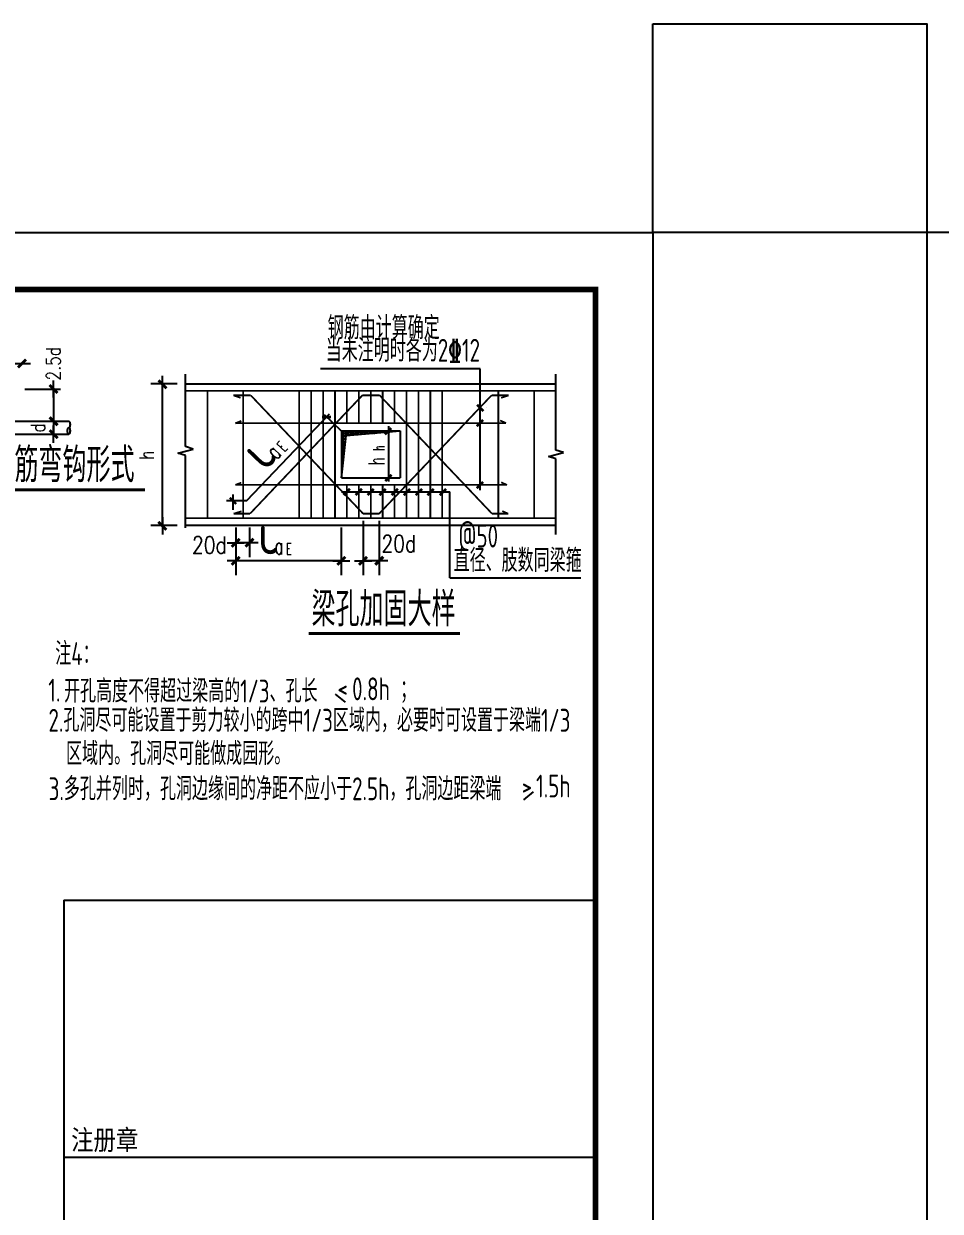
# Model space of a CAD drawing. Extents: x 250899 to 650964, y 268083 to 317384.
# Drawn here: x 432480 to 448509, y 296609 to 317384 of the extents above; entities that cross this region are included whole.
import ezdxf

# ---------------------------------------------------------------- set-up
doc = ezdxf.new("R2010")
doc.units = 0
doc.header["$LTSCALE"] = 1000
doc.header["$MEASUREMENT"] = 0
for name, color, linetype in [('14', 14, 'Continuous'), ('_0', 7, 'Continuous'), ('BAR-TEXT', 7, 'Continuous'), ('OTHER', 7, 'Continuous'), ('PUB_DIM', 3, 'Continuous'), ('PUB_TEXT', 7, 'Continuous'), ('PUB_TITLE', 4, 'Continuous'), ('S-PUB-TAB', 4, 'Continuous'), ('SLABSTEE', 7, 'Continuous')]:
    doc.layers.add(name, color=color, linetype=linetype)
doc.styles.add('DIM_FONT', font='SIMPLEX.shx', dxfattribs={"width": 0.8})
doc.styles.add('HZ', font='txt', dxfattribs={"width": 0.8, "bigfont": 'hztxt'})
doc.styles.add('HZTXT', font='txt.shx', dxfattribs={"bigfont": 'hztxt.shx'})
doc.styles.add('simplex', font='SIMPLEX.shx', dxfattribs={"width": 0.5})
doc.styles.add('TSSD_Rein', font='tssdeng.shx', dxfattribs={"width": 0.7, "bigfont": 'hztxt.shx'})
doc.styles.add('宋体', font='SimSun.ttf', dxfattribs={"width": 0.7})
doc.dimstyles.new('AXIS', dxfattribs={"dimtxt": 300, "dimasz": 1, "dimexe": 250, "dimexo": 300, "dimgap": 150, "dimtad": 1, "dimdec": 0, "dimzin": 0, "dimdsep": 46, "dimtxsty": 'DIM_FONT', "dimblk": '_DIMX', "dimcen": 0.9, "dimse1": 1, "dimse2": 1, "dimclrt": 7, "dimadec": 0, "dimazin": 0, "dimtfac": 1, "dimtdec": 0, "dimtix": 1, "dimtmove": 2, "dimatfit": 3, "dimldrblk": '_DIMX', "dimfxl": 1, "dimtolj": 1, "dimtzin": 0, "dimarcsym": 0})
doc.dimstyles.new('DIMN', dxfattribs={"dimtxt": 300, "dimasz": 1, "dimexe": 250, "dimexo": 300, "dimgap": 150, "dimtad": 1, "dimdec": 0, "dimzin": 0, "dimdsep": 46, "dimtxsty": 'DIM_FONT', "dimblk": '_DIMX', "dimcen": 0.9, "dimclrt": 7, "dimadec": 0, "dimazin": 0, "dimtfac": 1, "dimtdec": 0, "dimtix": 1, "dimtmove": 2, "dimatfit": 3, "dimldrblk": '_DIMX', "dimfxl": 1, "dimtolj": 1, "dimtzin": 0, "dimarcsym": 0})

# ---------------------------------------------------------------- blocks, each defined once
blk = doc.blocks.new('_DIMX')
blk.add_line((-150, 0), (150, 0))
at = {"const_width": 50}
blk.add_lwpolyline([(-70, -70), (70, 70)], dxfattribs=at)
blk = doc.blocks.new('*D119')
at = {"layer": 'Defpoints', "color": 0, "transparency": 16777216}
for p in [(434002, 310429), (433002, 310204), (434002, 310204)]:
    blk.add_point(p, dxfattribs=at)
at = {"layer": 'PUB_DIM', "color": 0, "lineweight": -2, "transparency": 16777216}
for p, q in [((433002, 310430), (433002, 310431)), ((433002, 310429), (433002, 310204)), ((433002, 310203), (433002, 310202))]:
    blk.add_line(p, q, dxfattribs=at)
for p, rotation in [((433002, 310429), 270), ((433002, 310204), 90)]:
    blk.add_blockref('_DIMX', p, dxfattribs=dict(at, rotation=rotation))
at = {"layer": 'PUB_DIM', "color": 7, "transparency": 16777216, "insert": (432727, 310316), "char_height": 250, "attachment_point": 5, "rotation": 90, "style": 'DIM_FONT'}
blk.add_mtext('\\A1;d', dxfattribs=at)
blk = doc.blocks.new('*D118')
at = {"layer": 'Defpoints', "color": 0, "transparency": 16777216}
for p in [(434501, 310994), (433001, 310431), (434501, 310431)]:
    blk.add_point(p, dxfattribs=at)
at = {"layer": 'PUB_DIM', "color": 0, "lineweight": -2, "transparency": 16777216}
blk.add_line((433001, 310993), (433001, 310432), dxfattribs=at)
for p, rotation in [((433001, 310994), 90), ((433001, 310431), 270)]:
    blk.add_blockref('_DIMX', p, dxfattribs=dict(at, rotation=rotation))
at = {"layer": 'PUB_DIM', "color": 7, "transparency": 16777216, "insert": (433000, 311437), "char_height": 250, "attachment_point": 5, "rotation": 90, "style": 'DIM_FONT'}
blk.add_mtext('\\A1;2.5d', dxfattribs=at)
blk = doc.blocks.new('*D115')
at = {"layer": 'Defpoints', "color": 0, "transparency": 16777216}
for p in [(438415, 308988), (438696, 308988), (438415, 307988)]:
    blk.add_point(p, dxfattribs=at)
at = {"layer": 'PUB_DIM', "color": 0, "lineweight": -2, "transparency": 16777216}
for p, q in [((438415, 308688), (438415, 307738)), ((438696, 308688), (438696, 307738)), ((438414, 307988), (438413, 307988)), ((438696, 307988), (438415, 307988)), ((438697, 307988), (438698, 307988))]:
    blk.add_line(p, q, dxfattribs=at)
blk.add_blockref('_DIMX', (438415, 307988), dxfattribs=at)
at = {"layer": 'PUB_DIM', "color": 0, "lineweight": -2, "transparency": 16777216, "rotation": 180}
blk.add_blockref('_DIMX', (438696, 307988), dxfattribs=at)
at = {"layer": 'PUB_DIM', "color": 7, "transparency": 16777216, "insert": (439040, 308288), "char_height": 300, "attachment_point": 5, "style": 'DIM_FONT'}
blk.add_mtext('\\A1;20d', dxfattribs=at)
blk = doc.blocks.new('*D114')
at = {"layer": 'Defpoints', "color": 0, "transparency": 16777216}
for p in [(436187, 308870), (436429, 308870), (436187, 308304)]:
    blk.add_point(p, dxfattribs=at)
at = {"layer": 'PUB_DIM', "color": 0, "lineweight": -2, "transparency": 16777216}
for p, q in [((436187, 308570), (436187, 308054)), ((436429, 308570), (436429, 308054)), ((436186, 308304), (436185, 308304)), ((436429, 308304), (436187, 308304)), ((436430, 308304), (436431, 308304))]:
    blk.add_line(p, q, dxfattribs=at)
blk.add_blockref('_DIMX', (436187, 308304), dxfattribs=at)
at = {"layer": 'PUB_DIM', "color": 0, "lineweight": -2, "transparency": 16777216, "rotation": 180}
blk.add_blockref('_DIMX', (436429, 308304), dxfattribs=at)
at = {"layer": 'PUB_DIM', "color": 7, "transparency": 16777216, "insert": (435726, 308265), "char_height": 300, "attachment_point": 5, "style": 'DIM_FONT'}
blk.add_mtext('\\A1;20d', dxfattribs=at)
blk = doc.blocks.new('*D113')
at = {"layer": 'Defpoints', "color": 0, "transparency": 16777216}
for p in [(436187, 308870), (438033, 308870), (436187, 307988)]:
    blk.add_point(p, dxfattribs=at)
at = {"layer": 'PUB_DIM', "color": 0, "lineweight": -2, "transparency": 16777216}
for p, q in [((436187, 308570), (436187, 307738)), ((438033, 308570), (438033, 307738)), ((438032, 307988), (436188, 307988))]:
    blk.add_line(p, q, dxfattribs=at)
at = {"layer": 'PUB_DIM', "color": 0, "lineweight": -2, "transparency": 16777216, "rotation": 180}
blk.add_blockref('_DIMX', (436187, 307988), dxfattribs=at)
at = {"layer": 'PUB_DIM', "color": 0, "lineweight": -2, "transparency": 16777216}
blk.add_blockref('_DIMX', (438033, 307988), dxfattribs=at)
blk = doc.blocks.new('弘吉车间2')
at = {"layer": '14'}
for p, q in [((-9300, 29320), (-9300, 0)), ((-9300, 29320), (0, 29320)), ((-9300, 24820), (0, 24820))]:
    blk.add_line(p, q, dxfattribs=at)
at = {"layer": '14', "style": '宋体', "width": 0.82}
blk.add_text('注册章', height=350, dxfattribs=at).set_placement((-9173, 24949))

msp = doc.modelspace()

# ---------------------------------------------------------------- hatches: boundary and pattern name
h = msp.add_hatch()
h.set_pattern_fill('DOTS', color=256, scale=400, style=0)
h.set_pattern_definition([(360, (405046.56, 330847.112), (12.5, 25), [0, -25])])
h.paths.add_polyline_path([(438120.4, 310177.7), (439062.6, 310262.3), (439062.1, 310262.8), (438035.4, 310262.8), (438034.9, 310262.3), (438034.9, 309440.3), (438035.4, 309439.8)])

# ---------------------------------------------------------------- linework, layer by layer
at = {"color": 3}
for p, q in [((440460.5, 311345.4), (437668.2, 311345.4)), ((440460.5, 309222.9), (440460.5, 311345.4)), ((435161.7, 311083.8), (434701.3, 311083.8)), ((432500.9, 310993.6), (433124.2, 310993.6)), ((436382.6, 309040.4), (437826.8, 310561.6)), ((437734.1, 310544.9), (438023.6, 310270.1)), ((438035.4, 309439.8), (438120.4, 310177.7)), ((438120.4, 310177.7), (439062.6, 310262.3)), ((438038.2, 309192.5), (439932.3, 309192.5)), ((439932.3, 307687.8), (439932.3, 309192.5)), ((436027.3, 309040.4), (436382.6, 309040.4)), ((435161.7, 308607.8), (434701.3, 308607.8)), ((436428.9, 308563.2), (436428.9, 308202.1)), ((439932.3, 307687.8), (442221.1, 307687.8))]:
    msp.add_line(p, q, dxfattribs=at)
at = {"color": 7}
for p, q in [((435309.6, 311082.6), (441787.9, 311082.6)), ((438035.4, 310262.8), (439062.1, 310262.8)), ((438035.4, 309439.8), (439062.1, 309439.8)), ((435309.6, 308613.6), (441787.9, 308613.6))]:
    msp.add_line(p, q, dxfattribs=at)
for p, q in [((440572.6, 310668.4), (440573.1, 310667.9)), ((440572.6, 310398.9), (440573.1, 310398.4)), ((438034.9, 310262.3), (438035.4, 310262.8)), ((438034.9, 310262.3), (438034.9, 309440.3)), ((438862.1, 309376.5), (438862.1, 310341.3)), ((439062.1, 310262.8), (439062.6, 310262.3)), ((439062.6, 310262.3), (439062.6, 309440.3)), ((438034.9, 309440.3), (438035.4, 309439.8)), ((439062.1, 309439.8), (439062.6, 309440.3)), ((439083.9, 309192.5), (439084.4, 309192)), ((439128.9, 309192.5), (439129.4, 309192)), ((439924.5, 309191.6), (439925, 309191.1)), ((437924.4, 305656.2), (438102.8, 305513.6)), ((441225.7, 303808), (441394.7, 303948.9))]:
    msp.add_line(p, q)
at = {"color": 255}
for p, q in [((431774.1, 310431.1), (433267.5, 310431.1)), ((436181.1, 310398.3), (436284.2, 310438.1)), ((431774.1, 310206.1), (433267.5, 310206.1))]:
    msp.add_line(p, q, dxfattribs=at)
at = {"color": 2}
msp.add_line((440572.6, 309315.5), (440573.1, 309315), dxfattribs=at)
at = {"color": 3}
for points, const_width in [([(440408.9, 310719.5), (440519.3, 310609)], 45), ([(437854.9, 310505.5), (437698.7, 310505.5)], 45), ([(440512.5, 310453), (440402, 310342.6)], 45), ([(438906.7, 310311.1), (438796.2, 310200.7)], 45), ([(438914.7, 309493.8), (438804.2, 309383.4)], 45), ([(438184.3, 309246.7), (438073.9, 309136.3)], 45), ([(438393.8, 309246.7), (438283.3, 309136.3)], 45), ([(438603.2, 309246.7), (438492.8, 309136.3)], 45), ([(438811, 309246.7), (438700.5, 309136.3)], 45), ([(439023.9, 309246.7), (438913.4, 309136.3)], 45), ([(439234.3, 309245.8), (439123.9, 309135.4)], 45), ([(439443.8, 309245.8), (439333.3, 309135.4)], 45), ([(439651.5, 309245.8), (439541.1, 309135.4)], 45), ([(439864.4, 309245.8), (439754, 309135.4)], 45), ([(436195.7, 308981.2), (436085.3, 309091.6)], 45), ([(437461.2, 306715), (440109.6, 306715)], 50)]:
    msp.add_lwpolyline(points, dxfattribs=dict(at, const_width=const_width))
at = {"color": 2, "const_width": 45}
msp.add_lwpolyline([(440512.5, 309369.7), (440402, 309259.3)], dxfattribs=at)
at = {"color": 255}
for centre, start, end in [((433226.9, 310374.1), 306.11833, 53.88167), ((433308.5, 310262.4), 126.11833, 233.88167), ((433226.9, 310262.4), 306.11833, 53.88167)]:
    msp.add_arc(centre, 69.6, start, end, dxfattribs=at)
at = {"layer": 'BAR-TEXT', "const_width": 50}
msp.add_lwpolyline([(431092.9, 309231.1), (434598.2, 309231.1)], dxfattribs=at)
at = {"layer": 'OTHER'}
for p, q in [((435309.6, 309985.8), (435309.6, 311250.6)), ((441787.9, 309926.1), (441787.9, 311250.6)), ((435441.6, 309943.8), (435309.6, 309985.8)), ((435177.6, 309871.8), (435441.6, 309943.8)), ((435309.6, 309829.8), (435177.6, 309871.8)), ((435309.6, 308565.1), (435309.6, 309829.8)), ((441655.9, 309812.1), (441919.9, 309884.1)), ((441787.9, 309770.1), (441655.9, 309812.1)), ((441919.9, 309884.1), (441787.9, 309926.1)), ((441787.9, 308445.6), (441787.9, 309770.1))]:
    msp.add_line(p, q, dxfattribs=at)
at = {"layer": 'PUB_DIM'}
msp.add_line((436142.2, 308878.9), (436142.2, 309146.2), dxfattribs=at)
at = {"layer": 'PUB_TITLE'}
for points in [[(384081.7, 271733.2), (384081.7, 313733.2), (443481.7, 313733.2), (443481.7, 271733.2)], [(448275.8, 271733.2), (507675.8, 271733.2), (507675.8, 313733.2), (448275.8, 313733.2)]]:
    msp.add_lwpolyline(points, close=True, dxfattribs=at)
at = {"layer": 'PUB_TITLE', "const_width": 100}
msp.add_lwpolyline([(386581.7, 272733.2), (442481.7, 272733.2), (442481.7, 312733.2), (386581.7, 312733.2)], close=True, dxfattribs=at)
at = {"layer": 'S-PUB-TAB'}
msp.add_lwpolyline([(443481.7, 317383.9), (448275.8, 317383.9), (448275.8, 313733.2), (443481.7, 313733.2)], close=True, dxfattribs=at)
at = {"layer": 'SLABSTEE', "const_width": 30}
for points in [[(435309.6, 310963.1), (441787.9, 310963.1)], [(435691.8, 310963.1), (435691.8, 308733.1)], [(436146.4, 310883.1), (436449.5, 310883.1)], [(436146.4, 310883.1), (436272.3, 310838.9)], [(436317.3, 308733.1), (436317.3, 310963.1)], [(436437.9, 308813.4), (438403, 310883.1)], [(436449.5, 310883.1), (436450.4, 310882.8)], [(436450.4, 310882.8), (438415.5, 308813.1)], [(437297.8, 308733.1), (437297.8, 310963.1)], [(437506.3, 310963.1), (437506.3, 308733.1)], [(437714.8, 308733.1), (437714.8, 310963.1)], [(437923.3, 308733.1), (437923.3, 310963.1)], [(438131.7, 310398.3), (438131.7, 310963.1)], [(438340.2, 310398.3), (438340.2, 310963.1)], [(438403, 310883.1), (438704.1, 310883.1)], [(438548.7, 310398.3), (438548.7, 310963.1)], [(440661.2, 310882.8), (438696.1, 308813.1)], [(440669.2, 308813.4), (438704.1, 310883.1)], [(438757.2, 310398.3), (438757.2, 310963.1)], [(438965.7, 310398.3), (438965.7, 310963.1)], [(439174.2, 308733.1), (439174.2, 310963.1)], [(439382.7, 308733.1), (439382.7, 310963.1)], [(439591.2, 310963.1), (439591.2, 308733.1)], [(439799.7, 308733.1), (439799.7, 310963.1)], [(440661.2, 310882.8), (440662, 310883.1)], [(440662, 310883.1), (440960.7, 310883.1)], [(440780.2, 308733.1), (440780.2, 310963.1)], [(440960.7, 310883.1), (440829.4, 310838.8)], [(441405.7, 310963.1), (441405.7, 308733.1)], [(436181.1, 310398.3), (440915, 310398.3)], [(440915, 310398.3), (440811.2, 310443.3)], [(436181.1, 309316.1), (436284.2, 309355.9)], [(440933.2, 309316.1), (440829.4, 309361.2)], [(436181.1, 309316.1), (440933.2, 309316.1)], [(438131.7, 309316.1), (438131.7, 308733.1)], [(438340.2, 309316.1), (438340.2, 308733.1)], [(438548.7, 308733.1), (438548.7, 309316.1)], [(438548.7, 309133.9), (438548.7, 308733.1)], [(438757.2, 309316.1), (438757.2, 308733.1)], [(438965.7, 309316.1), (438965.7, 308733.1)], [(435309.6, 308733.1), (441787.9, 308733.1)], [(436150.9, 308813.1), (436288.1, 308854.4)], [(436150.9, 308813.1), (436437.1, 308813.1)], [(436437.1, 308813.1), (436437.9, 308813.4)], [(438415.5, 308813.1), (438696.1, 308813.1)], [(440669.2, 308813.4), (440670, 308813.1)], [(440670, 308813.1), (440952.7, 308813.1)], [(440952.7, 308813.1), (440848.9, 308858.1)]]:
    msp.add_lwpolyline(points, dxfattribs=at)

# ---------------------------------------------------------------- block references
at = {"layer": '_0'}
msp.add_blockref('弘吉车间2', (442481.7, 272733.2), dxfattribs=at)

# ---------------------------------------------------------------- texts
at = {"width": 0.7}
for s, height, style, p in [('钢筋由计算确定', 400, 'HZ', (437796.2, 311863.7)), ('当未注明时各为2\x8412', 400, 'TSSD_Rein', (437761.4, 311471.5)), ('光园钢筋弯钩形式', 600, 'HZ', (431057.7, 309363.5)), ('@50', 400, 'TSSD_Rein', (440081, 308220.8)), ('直径、肢数同梁箍', 400, 'TSSD_Rein', (439997.9, 307794.8)), ('梁孔加固大样', 600, 'HZ', (437512.5, 306840.7)), ('注4：', 400, 'TSSD_Rein', (433030.1, 306164.5)), ('1.', 400, 'TSSD_Rein', (432908.7, 305523.9)), ('开孔高度不得超过梁高的1/3、孔长', 400, 'TSSD_Rein', (433184.7, 305509.3)), ('0.8h', 400, 'TSSD_Rein', (438223, 305548)), ('；', 400, 'TSSD_Rein', (439062.4, 305539.3)), ('<', 400, 'TSSD_Rein', (437964.7, 305567.8)), ('2.孔洞尽可能设置于剪力较小的跨中1/3区域内，必要时可设置于梁端1/3', 400, 'TSSD_Rein', (432912.2, 304998)), ('区域内。孔洞尽可能做成园形。', 400, 'TSSD_Rein', (433220.5, 304414.9)), ('3.多孔并列时，孔洞边缘间的净距不应小于2.5h，孔洞边距梁端', 400, 'TSSD_Rein', (432915.4, 303800)), ('1.5h', 400, 'TSSD_Rein', (441439.9, 303848)), ('>', 400, 'TSSD_Rein', (441191.2, 303854.8))]:
    msp.add_text(s, height=height, rotation=360, dxfattribs=dict(at, style=style)).set_placement(p)
at = {"layer": 'PUB_TEXT'}
for s, height, rotation, style, width, p in [(' a', 300, 46.27398, 'simplex', 0.6, (436815.2, 309653.3)), ('E', 200, 46.27398, 'simplex', 0.6, (437035.4, 309883.5)), ('h', 200, 90, 'simplex', 0.6, (438791.5, 309913)), ('ι', 700, 46.27398, 'HZTXT', 0.8, (436692.8, 309532)), ('   h', 280, 90, 'simplex', 0.6, (438791.4, 309288.3)), ('ι', 700, 360, 'HZTXT', 0.8, (436575.7, 308104.2)), (' a', 300, 360, 'simplex', 0.6, (436748, 308099.7)), ('E', 200, 360, 'simplex', 0.6, (437066.6, 308099.6))]:
    msp.add_text(s, height=height, rotation=rotation, dxfattribs=dict(at, style=style, width=width)).set_placement(p)

# ---------------------------------------------------------------- dimensions: what is measured, and where the dimension line sits
at = {"layer": 'PUB_DIM'}
for p1, p2, distance, text in [((431774.1, 312940.8), (432449.1, 312940.8), -1500, '3d'), ((433904.8, 308600), (433904.8, 311076.1), -1000, 'h')]:
    msp.add_aligned_dim(p1=p1, p2=p2, distance=distance, text=text, dimstyle='AXIS', override={"dimtxt": 250}, dxfattribs=at).render()
dim = msp.add_linear_dim(base=(433001.5, 310431.1), p1=(434501.5, 310993.6), p2=(434501.5, 310431.1), angle=270, text='2.5d', dimstyle='AXIS', override={"dimtxt": 250}, dxfattribs=at)
dim.commit()
dim.dimension.update_dxf_attribs({"geometry": '*D118', "text_midpoint": (432999.7, 311437.3), "dimtype": 129})
dim = msp.add_aligned_dim(p1=(434001.8, 310428.9), p2=(434001.8, 310203.9), distance=-1000, text='d', dimstyle='AXIS', override={"dimtxt": 250}, dxfattribs=at)
dim.commit()
dim.dimension.update_dxf_attribs({"geometry": '*D119', "text_midpoint": (432726.8, 310316.4)})
for base, p1, p2, picture, middle in [((438415.4, 307987.9), (438696.1, 308987.9), (438415.4, 308987.9), '*D115', (439040.1, 308287.9)), ((436186.5, 308304.5), (436428.9, 308869.8), (436186.5, 308869.8), '*D114', (435726.3, 308264.7))]:
    dim = msp.add_linear_dim(base=base, p1=p1, p2=p2, angle=180, text='20d', dimstyle='DIMN', dxfattribs=at)
    dim.commit()
    dim.dimension.update_dxf_attribs({"geometry": picture, "text_midpoint": middle, "dimtype": 129})
dim = msp.add_aligned_dim(p1=(438032.6, 308869.8), p2=(436186.5, 308869.8), distance=881.8, text=' ', dimstyle='DIMN', dxfattribs=at)
dim.commit()
dim.dimension.update_dxf_attribs({"geometry": '*D113', "text_midpoint": (437109.5, 307987.9)})

doc.saveas('drawing.dxf')
